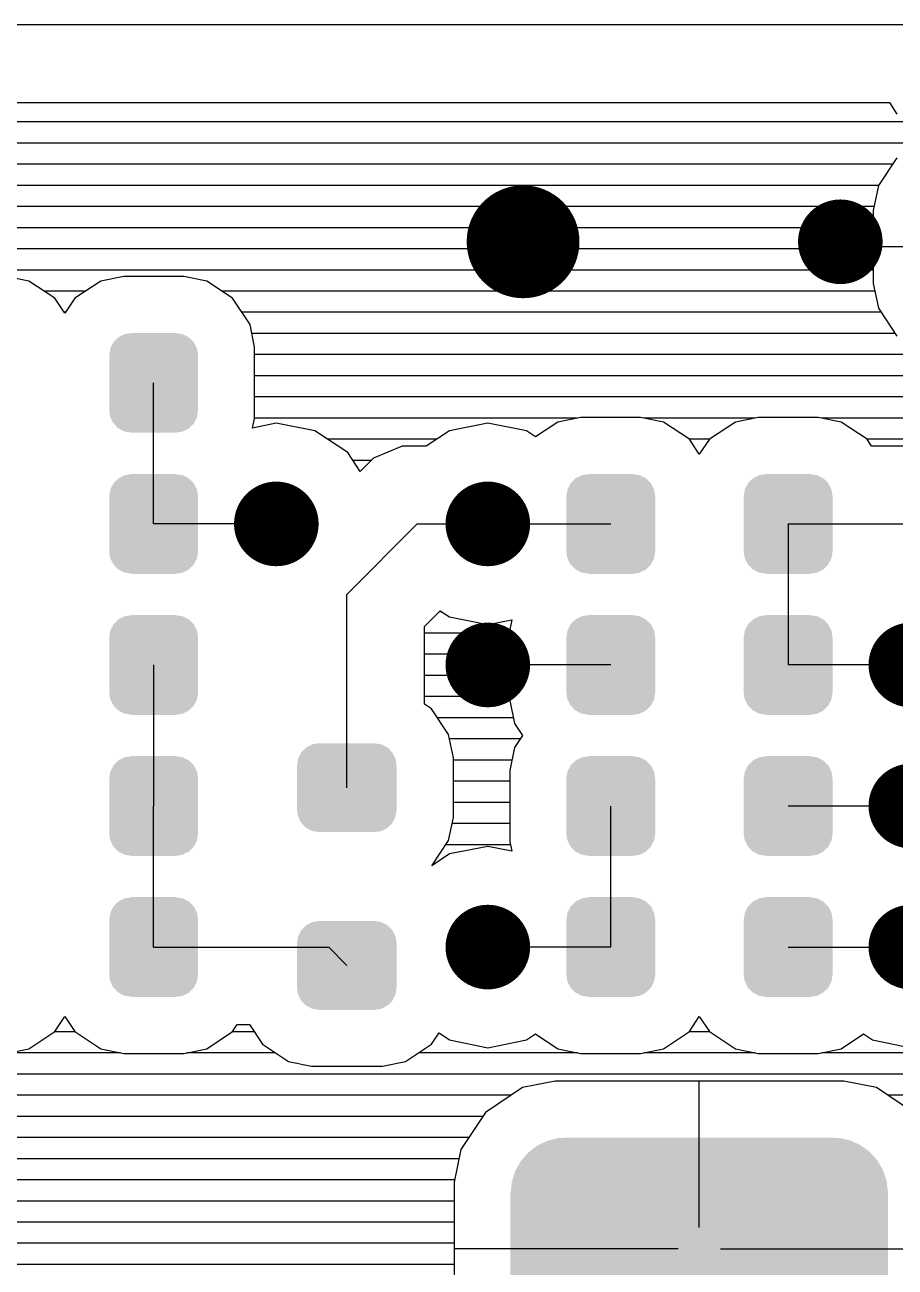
# Model space of a CAD drawing. Extents: x 295 to 953, y 10 to 290.
# Drawn here: x 745.86 to 766.24, y 137.51 to 166.59 of the extents above; entities that cross this region are included whole.
import ezdxf

# ---------------------------------------------------------------- set-up
doc = ezdxf.new("R2010")
doc.units = 0
doc.header["$LTSCALE"] = 5
doc.header["$MEASUREMENT"] = 0
doc.layers.get('0').update_dxf_attribs({"linetype": 'CONTINUOUS', "lineweight": 25})
doc.layers.add('DV-DPO-A6_BOT', color=7, linetype='CONTINUOUS')

msp = doc.modelspace()

# ---------------------------------------------------------------- linework, layer by layer
for points, const_width in [([(758.185, 161.508, -1), (756.864, 161.508, -1)], 1.321), ([(765.449, 161.508, -1), (764.459, 161.508, -1)], 0.991), ([(752.241, 154.904, -1), (751.251, 154.904, -1)], 0.991), ([(757.194, 154.904, -1), (756.204, 154.904, -1)], 0.991), ([(757.194, 151.602, -1), (756.204, 151.602, -1)], 0.991), ([(767.1, 151.602, -1), (766.11, 151.602, -1)], 0.991), ([(767.1, 148.3, -1), (766.11, 148.3, -1)], 0.991), ([(757.194, 144.998, -1), (756.204, 144.998, -1)], 0.991), ([(767.1, 144.998, -1), (766.11, 144.998, -1)], 0.991)]:
    msp.add_lwpolyline(points, format="xyb", close=True, dxfattribs=dict(const_width=const_width))
for points in [[(749.524, 159.35), (749.395, 159.37), (748.206, 159.35), (748.351, 159.37)], [(749.395, 159.37), (749.395, 159.375), (748.351, 159.37), (748.351, 159.375)], [(749.883, 159.019), (749.819, 159.15), (747.861, 159.019), (747.93, 159.15)], [(749.819, 159.15), (749.805, 159.165), (747.93, 159.15), (747.938, 159.165)], [(749.805, 159.165), (749.704, 159.268), (747.938, 159.165), (748.046, 159.268)], [(749.704, 159.268), (749.683, 159.279), (748.046, 159.268), (748.057, 159.279)], [(749.683, 159.279), (749.558, 159.344), (748.057, 159.279), (748.195, 159.344)], [(749.558, 159.344), (749.524, 159.35), (748.195, 159.344), (748.206, 159.35)], [(749.913, 158.856), (749.891, 159.001), (747.833, 158.856), (747.858, 159.001)], [(749.913, 158.853), (749.913, 158.856), (747.833, 158.853), (747.833, 158.856)], [(749.913, 157.559), (749.913, 158.853), (747.833, 157.559), (747.833, 158.853)], [(749.891, 159.001), (749.883, 159.019), (747.858, 159.001), (747.861, 159.019)], [(749.913, 157.555), (749.913, 157.559), (747.833, 157.555), (747.833, 157.559)], [(749.889, 157.41), (749.913, 157.555), (747.855, 157.41), (747.833, 157.555)], [(749.886, 157.393), (749.889, 157.41), (747.863, 157.393), (747.855, 157.41)], [(749.816, 157.262), (749.886, 157.393), (747.927, 157.262), (747.863, 157.393)], [(749.808, 157.247), (749.816, 157.262), (747.942, 157.247), (747.927, 157.262)], [(749.7, 157.144), (749.808, 157.247), (748.042, 157.144), (747.942, 157.247)], [(749.689, 157.133), (749.7, 157.144), (748.063, 157.133), (748.042, 157.144)], [(749.552, 157.067), (749.689, 157.133), (748.189, 157.067), (748.063, 157.133)], [(749.54, 157.062), (749.552, 157.067), (748.222, 157.062), (748.189, 157.067)], [(749.395, 157.041), (749.54, 157.062), (748.351, 157.041), (748.222, 157.062)], [(749.395, 157.037), (749.395, 157.041), (748.351, 157.037), (748.351, 157.041)], [(749.805, 155.863), (749.704, 155.966), (747.938, 155.863), (748.046, 155.966)], [(749.704, 155.966), (749.683, 155.977), (748.046, 155.966), (748.057, 155.977)], [(749.683, 155.977), (749.558, 156.042), (748.057, 155.977), (748.195, 156.042)], [(749.558, 156.042), (749.524, 156.048), (748.195, 156.042), (748.206, 156.048)], [(749.524, 156.048), (749.395, 156.068), (748.206, 156.048), (748.351, 156.068)], [(749.395, 156.068), (749.395, 156.073), (748.351, 156.068), (748.351, 156.073)], [(760.51, 155.863), (760.409, 155.966), (758.643, 155.863), (758.751, 155.966)], [(760.409, 155.966), (760.389, 155.977), (758.751, 155.966), (758.762, 155.977)], [(760.389, 155.977), (760.263, 156.042), (758.762, 155.977), (758.9, 156.042)], [(760.263, 156.042), (760.229, 156.048), (758.9, 156.042), (758.911, 156.048)], [(760.229, 156.048), (760.1, 156.068), (758.911, 156.048), (759.056, 156.068)], [(760.1, 156.068), (760.1, 156.073), (759.056, 156.068), (759.056, 156.073)], [(764.664, 155.863), (764.563, 155.966), (762.797, 155.863), (762.905, 155.966)], [(764.563, 155.966), (764.542, 155.977), (762.905, 155.966), (762.916, 155.977)], [(764.542, 155.977), (764.417, 156.042), (762.916, 155.977), (763.054, 156.042)], [(764.417, 156.042), (764.383, 156.048), (763.054, 156.042), (763.065, 156.048)], [(764.383, 156.048), (764.254, 156.068), (763.065, 156.048), (763.21, 156.068)], [(764.254, 156.068), (764.254, 156.073), (763.21, 156.068), (763.21, 156.073)], [(749.913, 155.554), (749.891, 155.699), (747.833, 155.554), (747.858, 155.699)], [(749.891, 155.699), (749.883, 155.717), (747.858, 155.699), (747.861, 155.717)], [(749.883, 155.717), (749.819, 155.848), (747.861, 155.717), (747.93, 155.848)], [(749.819, 155.848), (749.805, 155.863), (747.93, 155.848), (747.938, 155.863)], [(760.618, 155.554), (760.596, 155.699), (758.538, 155.554), (758.563, 155.699)], [(760.596, 155.699), (760.588, 155.717), (758.563, 155.699), (758.566, 155.717)], [(760.588, 155.717), (760.524, 155.848), (758.566, 155.717), (758.635, 155.848)], [(760.524, 155.848), (760.51, 155.863), (758.635, 155.848), (758.643, 155.863)], [(764.772, 155.554), (764.75, 155.699), (762.692, 155.554), (762.717, 155.699)], [(764.75, 155.699), (764.742, 155.717), (762.717, 155.699), (762.72, 155.717)], [(764.742, 155.717), (764.678, 155.848), (762.72, 155.717), (762.789, 155.848)], [(764.678, 155.848), (764.664, 155.863), (762.789, 155.848), (762.797, 155.863)], [(749.913, 155.551), (749.913, 155.554), (747.833, 155.551), (747.833, 155.554)], [(749.913, 154.257), (749.913, 155.551), (747.833, 154.257), (747.833, 155.551)], [(760.618, 155.551), (760.618, 155.554), (758.538, 155.551), (758.538, 155.554)], [(760.618, 154.257), (760.618, 155.551), (758.538, 154.257), (758.538, 155.551)], [(764.772, 155.551), (764.772, 155.554), (762.692, 155.551), (762.692, 155.554)], [(764.772, 154.257), (764.772, 155.551), (762.692, 154.257), (762.692, 155.551)], [(749.913, 154.253), (749.913, 154.257), (747.833, 154.253), (747.833, 154.257)], [(749.889, 154.108), (749.913, 154.253), (747.855, 154.108), (747.833, 154.253)], [(760.618, 154.253), (760.618, 154.257), (758.538, 154.253), (758.538, 154.257)], [(760.594, 154.108), (760.618, 154.253), (758.56, 154.108), (758.538, 154.253)], [(764.772, 154.253), (764.772, 154.257), (762.692, 154.253), (762.692, 154.257)], [(764.748, 154.108), (764.772, 154.253), (762.714, 154.108), (762.692, 154.253)], [(749.886, 154.091), (749.889, 154.108), (747.863, 154.091), (747.855, 154.108)], [(749.816, 153.96), (749.886, 154.091), (747.927, 153.96), (747.863, 154.091)], [(749.808, 153.945), (749.816, 153.96), (747.942, 153.945), (747.927, 153.96)], [(749.7, 153.842), (749.808, 153.945), (748.042, 153.842), (747.942, 153.945)], [(749.689, 153.831), (749.7, 153.842), (748.063, 153.831), (748.042, 153.842)], [(760.591, 154.091), (760.594, 154.108), (758.569, 154.091), (758.56, 154.108)], [(760.521, 153.96), (760.591, 154.091), (758.632, 153.96), (758.569, 154.091)], [(760.513, 153.945), (760.521, 153.96), (758.647, 153.945), (758.632, 153.96)], [(760.405, 153.842), (760.513, 153.945), (758.747, 153.842), (758.647, 153.945)], [(760.394, 153.831), (760.405, 153.842), (758.768, 153.831), (758.747, 153.842)], [(764.745, 154.091), (764.748, 154.108), (762.722, 154.091), (762.714, 154.108)], [(764.675, 153.96), (764.745, 154.091), (762.786, 153.96), (762.722, 154.091)], [(764.667, 153.945), (764.675, 153.96), (762.801, 153.945), (762.786, 153.96)], [(764.559, 153.842), (764.667, 153.945), (762.901, 153.842), (762.801, 153.945)], [(764.548, 153.831), (764.559, 153.842), (762.922, 153.831), (762.901, 153.842)], [(749.552, 153.765), (749.689, 153.831), (748.189, 153.765), (748.063, 153.831)], [(749.54, 153.76), (749.552, 153.765), (748.222, 153.76), (748.189, 153.765)], [(749.395, 153.739), (749.54, 153.76), (748.351, 153.739), (748.222, 153.76)], [(749.395, 153.735), (749.395, 153.739), (748.351, 153.735), (748.351, 153.739)], [(760.257, 153.765), (760.394, 153.831), (758.894, 153.765), (758.768, 153.831)], [(760.245, 153.76), (760.257, 153.765), (758.927, 153.76), (758.894, 153.765)], [(760.1, 153.739), (760.245, 153.76), (759.056, 153.739), (758.927, 153.76)], [(760.1, 153.735), (760.1, 153.739), (759.056, 153.735), (759.056, 153.739)], [(764.411, 153.765), (764.548, 153.831), (763.048, 153.765), (762.922, 153.831)], [(764.399, 153.76), (764.411, 153.765), (763.081, 153.76), (763.048, 153.765)], [(764.254, 153.739), (764.399, 153.76), (763.21, 153.739), (763.081, 153.76)], [(764.254, 153.735), (764.254, 153.739), (763.21, 153.735), (763.21, 153.739)], [(749.704, 152.664), (749.683, 152.675), (748.046, 152.664), (748.057, 152.675)], [(749.683, 152.675), (749.558, 152.74), (748.057, 152.675), (748.195, 152.74)], [(749.558, 152.74), (749.524, 152.746), (748.195, 152.74), (748.206, 152.746)], [(749.524, 152.746), (749.395, 152.766), (748.206, 152.746), (748.351, 152.766)], [(749.395, 152.766), (749.395, 152.771), (748.351, 152.766), (748.351, 152.771)], [(760.409, 152.664), (760.389, 152.675), (758.751, 152.664), (758.762, 152.675)], [(760.389, 152.675), (760.263, 152.74), (758.762, 152.675), (758.9, 152.74)], [(760.263, 152.74), (760.229, 152.746), (758.9, 152.74), (758.911, 152.746)], [(760.229, 152.746), (760.1, 152.766), (758.911, 152.746), (759.056, 152.766)], [(760.1, 152.766), (760.1, 152.771), (759.056, 152.766), (759.056, 152.771)], [(764.563, 152.664), (764.542, 152.675), (762.905, 152.664), (762.916, 152.675)], [(764.542, 152.675), (764.417, 152.74), (762.916, 152.675), (763.054, 152.74)], [(764.417, 152.74), (764.383, 152.746), (763.054, 152.74), (763.065, 152.746)], [(764.383, 152.746), (764.254, 152.766), (763.065, 152.746), (763.21, 152.766)], [(764.254, 152.766), (764.254, 152.771), (763.21, 152.766), (763.21, 152.771)], [(749.913, 152.252), (749.891, 152.397), (747.833, 152.252), (747.858, 152.397)], [(749.891, 152.397), (749.883, 152.415), (747.858, 152.397), (747.861, 152.415)], [(749.883, 152.415), (749.819, 152.546), (747.861, 152.415), (747.93, 152.546)], [(749.819, 152.546), (749.805, 152.561), (747.93, 152.546), (747.938, 152.561)], [(749.805, 152.561), (749.704, 152.664), (747.938, 152.561), (748.046, 152.664)], [(760.618, 152.252), (760.596, 152.397), (758.538, 152.252), (758.563, 152.397)], [(760.596, 152.397), (760.588, 152.415), (758.563, 152.397), (758.566, 152.415)], [(760.588, 152.415), (760.524, 152.546), (758.566, 152.415), (758.635, 152.546)], [(760.524, 152.546), (760.51, 152.561), (758.635, 152.546), (758.643, 152.561)], [(760.51, 152.561), (760.409, 152.664), (758.643, 152.561), (758.751, 152.664)], [(764.772, 152.252), (764.75, 152.397), (762.692, 152.252), (762.717, 152.397)], [(764.75, 152.397), (764.742, 152.415), (762.717, 152.397), (762.72, 152.415)], [(764.742, 152.415), (764.678, 152.546), (762.72, 152.415), (762.789, 152.546)], [(764.678, 152.546), (764.664, 152.561), (762.789, 152.546), (762.797, 152.561)], [(764.664, 152.561), (764.563, 152.664), (762.797, 152.561), (762.905, 152.664)], [(749.913, 152.249), (749.913, 152.252), (747.833, 152.249), (747.833, 152.252)], [(749.913, 150.955), (749.913, 152.249), (747.833, 150.955), (747.833, 152.249)], [(760.618, 152.249), (760.618, 152.252), (758.538, 152.249), (758.538, 152.252)], [(760.618, 150.955), (760.618, 152.249), (758.538, 150.955), (758.538, 152.249)], [(764.772, 152.249), (764.772, 152.252), (762.692, 152.249), (762.692, 152.252)], [(764.772, 150.955), (764.772, 152.249), (762.692, 150.955), (762.692, 152.249)], [(749.913, 150.951), (749.913, 150.955), (747.833, 150.951), (747.833, 150.955)], [(749.889, 150.806), (749.913, 150.951), (747.855, 150.806), (747.833, 150.951)], [(760.618, 150.951), (760.618, 150.955), (758.538, 150.951), (758.538, 150.955)], [(760.594, 150.806), (760.618, 150.951), (758.56, 150.806), (758.538, 150.951)], [(764.772, 150.951), (764.772, 150.955), (762.692, 150.951), (762.692, 150.955)], [(764.748, 150.806), (764.772, 150.951), (762.714, 150.806), (762.692, 150.951)], [(749.886, 150.789), (749.889, 150.806), (747.863, 150.789), (747.855, 150.806)], [(749.816, 150.658), (749.886, 150.789), (747.927, 150.658), (747.863, 150.789)], [(749.808, 150.643), (749.816, 150.658), (747.942, 150.643), (747.927, 150.658)], [(749.7, 150.54), (749.808, 150.643), (748.042, 150.54), (747.942, 150.643)], [(760.591, 150.789), (760.594, 150.806), (758.569, 150.789), (758.56, 150.806)], [(760.521, 150.658), (760.591, 150.789), (758.632, 150.658), (758.569, 150.789)], [(760.513, 150.643), (760.521, 150.658), (758.647, 150.643), (758.632, 150.658)], [(760.405, 150.54), (760.513, 150.643), (758.747, 150.54), (758.647, 150.643)], [(764.745, 150.789), (764.748, 150.806), (762.722, 150.789), (762.714, 150.806)], [(764.675, 150.658), (764.745, 150.789), (762.786, 150.658), (762.722, 150.789)], [(764.667, 150.643), (764.675, 150.658), (762.801, 150.643), (762.786, 150.658)], [(764.559, 150.54), (764.667, 150.643), (762.901, 150.54), (762.801, 150.643)], [(749.689, 150.529), (749.7, 150.54), (748.063, 150.529), (748.042, 150.54)], [(749.552, 150.463), (749.689, 150.529), (748.189, 150.463), (748.063, 150.529)], [(749.54, 150.458), (749.552, 150.463), (748.222, 150.458), (748.189, 150.463)], [(749.395, 150.437), (749.54, 150.458), (748.351, 150.437), (748.222, 150.458)], [(749.395, 150.433), (749.395, 150.437), (748.351, 150.433), (748.351, 150.437)], [(760.394, 150.529), (760.405, 150.54), (758.768, 150.529), (758.747, 150.54)], [(760.257, 150.463), (760.394, 150.529), (758.894, 150.463), (758.768, 150.529)], [(760.245, 150.458), (760.257, 150.463), (758.927, 150.458), (758.894, 150.463)], [(760.1, 150.437), (760.245, 150.458), (759.056, 150.437), (758.927, 150.458)], [(760.1, 150.433), (760.1, 150.437), (759.056, 150.433), (759.056, 150.437)], [(764.548, 150.529), (764.559, 150.54), (762.922, 150.529), (762.901, 150.54)], [(764.411, 150.463), (764.548, 150.529), (763.048, 150.463), (762.922, 150.529)], [(764.399, 150.458), (764.411, 150.463), (763.081, 150.458), (763.048, 150.463)], [(764.254, 150.437), (764.399, 150.458), (763.21, 150.437), (763.081, 150.458)], [(764.254, 150.433), (764.254, 150.437), (763.21, 150.433), (763.21, 150.437)], [(754.179, 149.747), (754.047, 149.769), (752.6, 149.747), (752.746, 149.769)], [(754.533, 149.414), (754.47, 149.546), (752.257, 149.414), (752.326, 149.546)], [(754.47, 149.546), (754.457, 149.56), (752.326, 149.546), (752.334, 149.56)], [(754.457, 149.56), (754.356, 149.665), (752.334, 149.56), (752.441, 149.665)], [(754.356, 149.665), (754.337, 149.675), (752.441, 149.665), (752.452, 149.675)], [(754.337, 149.675), (754.21, 149.742), (752.452, 149.675), (752.589, 149.742)], [(754.21, 149.742), (754.179, 149.747), (752.589, 149.742), (752.6, 149.747)], [(749.883, 149.113), (749.819, 149.244), (747.861, 149.113), (747.93, 149.244)], [(749.819, 149.244), (749.805, 149.259), (747.93, 149.244), (747.938, 149.259)], [(749.805, 149.259), (749.704, 149.362), (747.938, 149.259), (748.046, 149.362)], [(749.704, 149.362), (749.683, 149.373), (748.046, 149.362), (748.057, 149.373)], [(749.683, 149.373), (749.558, 149.438), (748.057, 149.373), (748.195, 149.438)], [(749.558, 149.438), (749.524, 149.444), (748.195, 149.438), (748.206, 149.444)], [(749.524, 149.444), (749.395, 149.464), (748.206, 149.444), (748.351, 149.464)], [(749.395, 149.464), (749.395, 149.469), (748.351, 149.464), (748.351, 149.469)], [(754.566, 148.207), (754.566, 149.251), (752.228, 148.207), (752.228, 149.251)], [(754.562, 149.251), (754.541, 149.397), (752.231, 149.251), (752.255, 149.397)], [(754.541, 149.397), (754.533, 149.414), (752.255, 149.397), (752.257, 149.414)], [(760.588, 149.113), (760.524, 149.244), (758.566, 149.113), (758.635, 149.244)], [(760.524, 149.244), (760.51, 149.259), (758.635, 149.244), (758.643, 149.259)], [(760.51, 149.259), (760.409, 149.362), (758.643, 149.259), (758.751, 149.362)], [(760.409, 149.362), (760.389, 149.373), (758.751, 149.362), (758.762, 149.373)], [(760.389, 149.373), (760.263, 149.438), (758.762, 149.373), (758.9, 149.438)], [(760.263, 149.438), (760.229, 149.444), (758.9, 149.438), (758.911, 149.444)], [(760.229, 149.444), (760.1, 149.464), (758.911, 149.444), (759.056, 149.464)], [(760.1, 149.464), (760.1, 149.469), (759.056, 149.464), (759.056, 149.469)], [(764.742, 149.113), (764.678, 149.244), (762.72, 149.113), (762.789, 149.244)], [(764.678, 149.244), (764.664, 149.259), (762.789, 149.244), (762.797, 149.259)], [(764.664, 149.259), (764.563, 149.362), (762.797, 149.259), (762.905, 149.362)], [(764.563, 149.362), (764.542, 149.373), (762.905, 149.362), (762.916, 149.373)], [(764.542, 149.373), (764.417, 149.438), (762.916, 149.373), (763.054, 149.438)], [(764.417, 149.438), (764.383, 149.444), (763.054, 149.438), (763.065, 149.444)], [(764.383, 149.444), (764.254, 149.464), (763.065, 149.444), (763.21, 149.464)], [(764.254, 149.464), (764.254, 149.469), (763.21, 149.464), (763.21, 149.469)], [(749.913, 148.95), (749.891, 149.095), (747.833, 148.95), (747.858, 149.095)], [(749.913, 148.947), (749.913, 148.95), (747.833, 148.947), (747.833, 148.95)], [(749.913, 147.653), (749.913, 148.947), (747.833, 147.653), (747.833, 148.947)], [(749.891, 149.095), (749.883, 149.113), (747.858, 149.095), (747.861, 149.113)], [(760.618, 148.95), (760.596, 149.095), (758.538, 148.95), (758.563, 149.095)], [(760.618, 148.947), (760.618, 148.95), (758.538, 148.947), (758.538, 148.95)], [(760.618, 147.653), (760.618, 148.947), (758.538, 147.653), (758.538, 148.947)], [(760.596, 149.095), (760.588, 149.113), (758.563, 149.095), (758.566, 149.113)], [(764.772, 148.95), (764.75, 149.095), (762.692, 148.95), (762.717, 149.095)], [(764.772, 148.947), (764.772, 148.95), (762.692, 148.947), (762.692, 148.95)], [(764.772, 147.653), (764.772, 148.947), (762.692, 147.653), (762.692, 148.947)], [(764.75, 149.095), (764.742, 149.113), (762.717, 149.095), (762.72, 149.113)], [(754.539, 148.061), (754.562, 148.207), (752.252, 148.061), (752.231, 148.207)], [(754.536, 148.044), (754.539, 148.061), (752.26, 148.044), (752.252, 148.061)], [(754.467, 147.912), (754.536, 148.044), (752.323, 147.912), (752.26, 148.044)], [(754.46, 147.898), (754.467, 147.912), (752.337, 147.898), (752.323, 147.912)], [(754.352, 147.793), (754.46, 147.898), (752.438, 147.793), (752.337, 147.898)], [(754.342, 147.783), (754.352, 147.793), (752.457, 147.783), (752.438, 147.793)], [(754.204, 147.716), (754.342, 147.783), (752.584, 147.716), (752.457, 147.783)], [(749.913, 147.649), (749.913, 147.653), (747.833, 147.649), (747.833, 147.653)], [(749.889, 147.504), (749.913, 147.649), (747.855, 147.504), (747.833, 147.649)], [(749.886, 147.487), (749.889, 147.504), (747.863, 147.487), (747.855, 147.504)], [(749.816, 147.356), (749.886, 147.487), (747.927, 147.356), (747.863, 147.487)], [(754.193, 147.711), (754.204, 147.716), (752.615, 147.711), (752.584, 147.716)], [(754.047, 147.689), (754.193, 147.711), (752.746, 147.689), (752.615, 147.711)], [(760.618, 147.649), (760.618, 147.653), (758.538, 147.649), (758.538, 147.653)], [(760.594, 147.504), (760.618, 147.649), (758.56, 147.504), (758.538, 147.649)], [(760.591, 147.487), (760.594, 147.504), (758.569, 147.487), (758.56, 147.504)], [(760.521, 147.356), (760.591, 147.487), (758.632, 147.356), (758.569, 147.487)], [(764.772, 147.649), (764.772, 147.653), (762.692, 147.649), (762.692, 147.653)], [(764.748, 147.504), (764.772, 147.649), (762.714, 147.504), (762.692, 147.649)], [(764.745, 147.487), (764.748, 147.504), (762.722, 147.487), (762.714, 147.504)], [(764.675, 147.356), (764.745, 147.487), (762.786, 147.356), (762.722, 147.487)], [(749.808, 147.341), (749.816, 147.356), (747.942, 147.341), (747.927, 147.356)], [(749.7, 147.238), (749.808, 147.341), (748.042, 147.238), (747.942, 147.341)], [(749.689, 147.227), (749.7, 147.238), (748.063, 147.227), (748.042, 147.238)], [(749.552, 147.161), (749.689, 147.227), (748.189, 147.161), (748.063, 147.227)], [(749.54, 147.156), (749.552, 147.161), (748.222, 147.156), (748.189, 147.161)], [(749.395, 147.135), (749.54, 147.156), (748.351, 147.135), (748.222, 147.156)], [(760.513, 147.341), (760.521, 147.356), (758.647, 147.341), (758.632, 147.356)], [(760.405, 147.238), (760.513, 147.341), (758.747, 147.238), (758.647, 147.341)], [(760.394, 147.227), (760.405, 147.238), (758.768, 147.227), (758.747, 147.238)], [(760.257, 147.161), (760.394, 147.227), (758.894, 147.161), (758.768, 147.227)], [(760.245, 147.156), (760.257, 147.161), (758.927, 147.156), (758.894, 147.161)], [(760.1, 147.135), (760.245, 147.156), (759.056, 147.135), (758.927, 147.156)], [(764.667, 147.341), (764.675, 147.356), (762.801, 147.341), (762.786, 147.356)], [(764.559, 147.238), (764.667, 147.341), (762.901, 147.238), (762.801, 147.341)], [(764.548, 147.227), (764.559, 147.238), (762.922, 147.227), (762.901, 147.238)], [(764.411, 147.161), (764.548, 147.227), (763.048, 147.161), (762.922, 147.227)], [(764.399, 147.156), (764.411, 147.161), (763.081, 147.156), (763.048, 147.161)], [(764.254, 147.135), (764.399, 147.156), (763.21, 147.135), (763.081, 147.156)], [(749.395, 147.131), (749.395, 147.135), (748.351, 147.131), (748.351, 147.135)], [(760.1, 147.131), (760.1, 147.135), (759.056, 147.131), (759.056, 147.135)], [(764.254, 147.131), (764.254, 147.135), (763.21, 147.131), (763.21, 147.135)], [(749.805, 145.957), (749.704, 146.06), (747.938, 145.957), (748.046, 146.06)], [(749.704, 146.06), (749.683, 146.071), (748.046, 146.06), (748.057, 146.071)], [(749.683, 146.071), (749.558, 146.136), (748.057, 146.071), (748.195, 146.136)], [(749.558, 146.136), (749.524, 146.142), (748.195, 146.136), (748.206, 146.142)], [(749.524, 146.142), (749.395, 146.162), (748.206, 146.142), (748.351, 146.162)], [(749.395, 146.162), (749.395, 146.167), (748.351, 146.162), (748.351, 146.167)], [(760.51, 145.957), (760.409, 146.06), (758.643, 145.957), (758.751, 146.06)], [(760.409, 146.06), (760.389, 146.071), (758.751, 146.06), (758.762, 146.071)], [(760.389, 146.071), (760.263, 146.136), (758.762, 146.071), (758.9, 146.136)], [(760.263, 146.136), (760.229, 146.142), (758.9, 146.136), (758.911, 146.142)], [(760.229, 146.142), (760.1, 146.162), (758.911, 146.142), (759.056, 146.162)], [(760.1, 146.162), (760.1, 146.167), (759.056, 146.162), (759.056, 146.167)], [(764.664, 145.957), (764.563, 146.06), (762.797, 145.957), (762.905, 146.06)], [(764.563, 146.06), (764.542, 146.071), (762.905, 146.06), (762.916, 146.071)], [(764.542, 146.071), (764.417, 146.136), (762.916, 146.071), (763.054, 146.136)], [(764.417, 146.136), (764.383, 146.142), (763.054, 146.136), (763.065, 146.142)], [(764.383, 146.142), (764.254, 146.162), (763.065, 146.142), (763.21, 146.162)], [(764.254, 146.162), (764.254, 146.167), (763.21, 146.162), (763.21, 146.167)], [(749.913, 145.648), (749.891, 145.793), (747.833, 145.648), (747.858, 145.793)], [(749.891, 145.793), (749.883, 145.811), (747.858, 145.793), (747.861, 145.811)], [(749.883, 145.811), (749.819, 145.942), (747.861, 145.811), (747.93, 145.942)], [(749.819, 145.942), (749.805, 145.957), (747.93, 145.942), (747.938, 145.957)], [(760.618, 145.648), (760.596, 145.793), (758.538, 145.648), (758.563, 145.793)], [(760.596, 145.793), (760.588, 145.811), (758.563, 145.793), (758.566, 145.811)], [(760.588, 145.811), (760.524, 145.942), (758.566, 145.811), (758.635, 145.942)], [(760.524, 145.942), (760.51, 145.957), (758.635, 145.942), (758.643, 145.957)], [(764.772, 145.648), (764.75, 145.793), (762.692, 145.648), (762.717, 145.793)], [(764.75, 145.793), (764.742, 145.811), (762.717, 145.793), (762.72, 145.811)], [(764.742, 145.811), (764.678, 145.942), (762.72, 145.811), (762.789, 145.942)], [(764.678, 145.942), (764.664, 145.957), (762.789, 145.942), (762.797, 145.957)], [(749.913, 145.645), (749.913, 145.648), (747.833, 145.645), (747.833, 145.648)], [(749.913, 144.351), (749.913, 145.645), (747.833, 144.351), (747.833, 145.645)], [(754.457, 145.4), (754.356, 145.504), (752.334, 145.4), (752.441, 145.504)], [(754.356, 145.504), (754.337, 145.515), (752.441, 145.504), (752.452, 145.515)], [(754.337, 145.515), (754.21, 145.581), (752.452, 145.515), (752.589, 145.581)], [(754.21, 145.581), (754.179, 145.587), (752.589, 145.581), (752.6, 145.587)], [(754.179, 145.587), (754.047, 145.609), (752.6, 145.587), (752.746, 145.609)], [(760.618, 145.645), (760.618, 145.648), (758.538, 145.645), (758.538, 145.648)], [(760.618, 144.351), (760.618, 145.645), (758.538, 144.351), (758.538, 145.645)], [(764.772, 145.645), (764.772, 145.648), (762.692, 145.645), (762.692, 145.648)], [(764.772, 144.351), (764.772, 145.645), (762.692, 144.351), (762.692, 145.645)], [(754.562, 145.09), (754.541, 145.237), (752.231, 145.09), (752.255, 145.237)], [(754.541, 145.237), (754.533, 145.253), (752.255, 145.237), (752.257, 145.253)], [(754.533, 145.253), (754.47, 145.385), (752.257, 145.253), (752.326, 145.385)], [(754.47, 145.385), (754.457, 145.4), (752.326, 145.385), (752.334, 145.4)], [(754.566, 144.047), (754.566, 145.09), (752.228, 144.047), (752.228, 145.09)], [(749.913, 144.347), (749.913, 144.351), (747.833, 144.347), (747.833, 144.351)], [(749.889, 144.202), (749.913, 144.347), (747.855, 144.202), (747.833, 144.347)], [(760.618, 144.347), (760.618, 144.351), (758.538, 144.347), (758.538, 144.351)], [(760.594, 144.202), (760.618, 144.347), (758.56, 144.202), (758.538, 144.347)], [(764.772, 144.347), (764.772, 144.351), (762.692, 144.347), (762.692, 144.351)], [(764.748, 144.202), (764.772, 144.347), (762.714, 144.202), (762.692, 144.347)], [(749.886, 144.185), (749.889, 144.202), (747.863, 144.185), (747.855, 144.202)], [(749.816, 144.054), (749.886, 144.185), (747.927, 144.054), (747.863, 144.185)], [(749.808, 144.039), (749.816, 144.054), (747.942, 144.039), (747.927, 144.054)], [(749.7, 143.936), (749.808, 144.039), (748.042, 143.936), (747.942, 144.039)], [(754.539, 143.901), (754.562, 144.047), (752.252, 143.901), (752.231, 144.047)], [(760.591, 144.185), (760.594, 144.202), (758.569, 144.185), (758.56, 144.202)], [(760.521, 144.054), (760.591, 144.185), (758.632, 144.054), (758.569, 144.185)], [(760.513, 144.039), (760.521, 144.054), (758.647, 144.039), (758.632, 144.054)], [(760.405, 143.936), (760.513, 144.039), (758.747, 143.936), (758.647, 144.039)], [(764.745, 144.185), (764.748, 144.202), (762.722, 144.185), (762.714, 144.202)], [(764.675, 144.054), (764.745, 144.185), (762.786, 144.054), (762.722, 144.185)], [(764.667, 144.039), (764.675, 144.054), (762.801, 144.039), (762.786, 144.054)], [(764.559, 143.936), (764.667, 144.039), (762.901, 143.936), (762.801, 144.039)], [(749.689, 143.925), (749.7, 143.936), (748.063, 143.925), (748.042, 143.936)], [(749.552, 143.859), (749.689, 143.925), (748.189, 143.859), (748.063, 143.925)], [(749.54, 143.854), (749.552, 143.859), (748.222, 143.854), (748.189, 143.859)], [(749.395, 143.833), (749.54, 143.854), (748.351, 143.833), (748.222, 143.854)], [(749.395, 143.829), (749.395, 143.833), (748.351, 143.829), (748.351, 143.833)], [(754.536, 143.884), (754.539, 143.901), (752.26, 143.884), (752.252, 143.901)], [(754.467, 143.752), (754.536, 143.884), (752.323, 143.752), (752.26, 143.884)], [(754.46, 143.738), (754.467, 143.752), (752.337, 143.738), (752.323, 143.752)], [(754.352, 143.633), (754.46, 143.738), (752.438, 143.633), (752.337, 143.738)], [(760.394, 143.925), (760.405, 143.936), (758.768, 143.925), (758.747, 143.936)], [(760.257, 143.859), (760.394, 143.925), (758.894, 143.859), (758.768, 143.925)], [(760.245, 143.854), (760.257, 143.859), (758.927, 143.854), (758.894, 143.859)], [(760.1, 143.833), (760.245, 143.854), (759.056, 143.833), (758.927, 143.854)], [(760.1, 143.829), (760.1, 143.833), (759.056, 143.829), (759.056, 143.833)], [(764.548, 143.925), (764.559, 143.936), (762.922, 143.925), (762.901, 143.936)], [(764.411, 143.859), (764.548, 143.925), (763.048, 143.859), (762.922, 143.925)], [(764.399, 143.854), (764.411, 143.859), (763.081, 143.854), (763.048, 143.859)], [(764.254, 143.833), (764.399, 143.854), (763.21, 143.833), (763.081, 143.854)], [(764.254, 143.829), (764.254, 143.833), (763.21, 143.829), (763.21, 143.833)], [(754.342, 143.623), (754.352, 143.633), (752.457, 143.623), (752.438, 143.633)], [(754.204, 143.556), (754.342, 143.623), (752.584, 143.556), (752.457, 143.623)], [(754.193, 143.55), (754.204, 143.556), (752.615, 143.55), (752.584, 143.556)], [(754.047, 143.528), (754.193, 143.55), (752.746, 143.528), (752.615, 143.55)], [(765.221, 140.456), (765.193, 140.469), (758.075, 140.456), (758.124, 140.469)], [(765.193, 140.469), (764.961, 140.524), (758.124, 140.469), (758.328, 140.524)], [(764.961, 140.524), (764.938, 140.529), (758.328, 140.524), (758.421, 140.529)], [(764.938, 140.529), (764.676, 140.537), (758.421, 140.529), (758.553, 140.537)], [(758.627, 140.537), (758.589, 140.539), (758.553, 140.537), (758.589, 140.539)], [(765.817, 140.01), (765.665, 140.178), (757.491, 140.01), (757.634, 140.178)], [(765.665, 140.178), (765.641, 140.204), (757.634, 140.178), (757.667, 140.204)], [(765.641, 140.204), (765.458, 140.339), (757.667, 140.204), (757.841, 140.339)], [(765.458, 140.339), (765.431, 140.359), (757.841, 140.339), (757.88, 140.359)], [(765.431, 140.359), (765.221, 140.456), (757.88, 140.359), (758.075, 140.456)], [(765.95, 139.784), (765.835, 139.979), (757.357, 139.784), (757.465, 139.979)], [(765.835, 139.979), (765.817, 140.01), (757.465, 139.979), (757.491, 140.01)], [(766.035, 139.537), (765.962, 139.75), (757.272, 139.537), (757.338, 139.75)], [(765.962, 139.75), (765.95, 139.784), (757.338, 139.75), (757.357, 139.784)], [(766.069, 139.277), (766.04, 139.5), (757.238, 139.277), (757.26, 139.5)], [(766.04, 139.5), (766.035, 139.537), (757.26, 139.5), (757.272, 139.537)], [(766.073, 136.64), (766.073, 139.236), (757.23, 136.64), (757.23, 139.236)], [(766.07, 139.239), (766.069, 139.277), (757.234, 139.239), (757.238, 139.277)], [(766.07, 139.236), (766.07, 139.239), (757.234, 139.236), (757.234, 139.239)]]:
    msp.add_solid(points)
at = {"layer": 'DV-DPO-A6_BOT'}
for p, q in [((768.698, 166.586), (678.587, 166.586)), ((679.34, 164.77), (766.103, 164.77)), ((766.103, 164.77), (766.281, 164.499)), ((766.552, 164.315), (678.884, 164.315)), ((766.803, 163.819), (678.389, 163.819)), ((766.281, 163.476), (765.845, 162.822)), ((766.182, 163.324), (677.893, 163.324)), ((765.852, 162.829), (677.398, 162.829)), ((765.845, 162.822), (765.726, 162.241)), ((765.746, 162.333), (676.903, 162.333)), ((765.726, 162.241), (765.726, 160.53)), ((765.726, 161.838), (676.407, 161.838)), ((765.079, 161.389), (764.954, 161.508)), ((765.726, 161.343), (675.912, 161.343)), ((768.698, 161.389), (765.079, 161.389)), ((768.203, 161.389), (765.726, 161.389)), ((765.726, 160.847), (675.417, 160.847)), ((745.954, 160.59), (745.419, 160.696)), ((746.562, 160.187), (745.954, 160.59)), ((747.638, 160.59), (747.031, 160.187)), ((748.173, 160.696), (747.638, 160.59)), ((749.58, 160.696), (748.173, 160.696)), ((750.115, 160.59), (749.58, 160.696)), ((750.722, 160.187), (750.115, 160.59)), ((765.726, 160.53), (765.845, 159.956)), ((747.282, 160.352), (746.311, 160.352)), ((765.766, 160.352), (750.471, 160.352)), ((746.793, 159.837), (746.562, 160.187)), ((747.031, 160.187), (746.793, 159.837)), ((751.132, 159.573), (750.722, 160.187)), ((765.845, 159.956), (766.281, 159.295)), ((746.813, 159.857), (746.78, 159.857)), ((765.905, 159.857), (750.94, 159.857)), ((751.237, 159.038), (751.132, 159.573)), ((766.235, 159.362), (751.171, 159.362)), ((751.237, 157.374), (751.237, 159.038)), ((766.922, 158.866), (751.237, 158.866)), ((748.873, 154.904), (748.873, 158.206)), ((797.188, 158.371), (751.237, 158.371)), ((797.188, 157.876), (751.237, 157.876)), ((751.191, 157.149), (751.237, 157.374)), ((758.799, 157.38), (751.237, 157.38)), ((758.872, 157.394), (758.337, 157.288)), ((760.278, 157.394), (758.872, 157.394)), ((760.813, 157.288), (760.278, 157.394)), ((762.959, 157.38), (760.351, 157.38)), ((763.032, 157.394), (762.497, 157.288)), ((764.439, 157.394), (763.032, 157.394)), ((764.974, 157.288), (764.439, 157.394)), ((768.236, 157.38), (764.511, 157.38)), ((751.746, 157.261), (751.191, 157.149)), ((752.651, 157.083), (751.746, 157.261)), ((753.417, 156.575), (752.651, 157.083)), ((755.801, 157.083), (755.259, 156.72)), ((756.699, 157.261), (755.801, 157.083)), ((757.604, 157.083), (756.699, 157.261)), ((757.815, 156.944), (757.604, 157.083)), ((758.337, 157.288), (757.815, 156.944)), ((761.421, 156.885), (760.813, 157.288)), ((762.497, 157.288), (761.89, 156.885)), ((765.581, 156.885), (764.974, 157.288)), ((755.504, 156.885), (752.948, 156.885)), ((761.896, 156.885), (761.414, 156.885)), ((761.652, 156.535), (761.421, 156.885)), ((761.89, 156.885), (761.652, 156.535)), ((767.734, 156.885), (765.575, 156.885)), ((765.687, 156.72), (765.581, 156.885)), ((753.707, 156.132), (753.417, 156.575)), ((754.691, 156.72), (754.024, 156.443)), ((755.259, 156.72), (754.691, 156.72)), ((767.628, 156.72), (765.687, 156.72)), ((753.971, 156.39), (753.536, 156.39)), ((754.024, 156.443), (753.707, 156.132)), ((751.746, 154.904), (748.873, 154.904)), ((753.397, 153.253), (755.048, 154.904)), ((755.048, 154.904), (756.699, 154.904)), ((756.699, 154.904), (759.578, 154.904)), ((763.732, 154.904), (769.484, 154.904)), ((763.732, 154.904), (763.732, 151.602)), ((753.397, 148.729), (753.397, 153.253)), ((755.213, 152.5), (755.583, 152.87)), ((755.622, 152.843), (755.563, 152.843)), ((755.583, 152.87), (755.801, 152.731)), ((755.801, 152.731), (756.699, 152.546)), ((755.213, 150.684), (755.213, 152.5)), ((756.699, 152.546), (757.26, 152.658)), ((757.26, 152.658), (757.214, 152.434)), ((757.214, 152.434), (757.214, 150.77)), ((757.214, 152.348), (755.213, 152.348)), ((757.214, 151.853), (755.213, 151.853)), ((748.873, 151.602), (748.873, 148.3)), ((759.578, 151.602), (756.699, 151.602)), ((759.083, 151.602), (757.214, 151.602)), ((766.605, 151.602), (763.732, 151.602)), ((757.214, 151.357), (755.213, 151.357)), ((757.214, 150.862), (755.213, 150.862)), ((755.378, 150.578), (755.213, 150.684)), ((757.214, 150.77), (757.32, 150.235)), ((755.781, 149.971), (755.378, 150.578)), ((757.293, 150.367), (755.517, 150.367)), ((757.32, 150.235), (757.511, 149.951)), ((755.893, 149.429), (755.781, 149.971)), ((757.458, 149.872), (755.801, 149.872)), ((757.511, 149.951), (757.32, 149.667)), ((757.32, 149.667), (757.214, 149.132)), ((755.893, 148.029), (755.893, 149.429)), ((757.26, 149.376), (755.893, 149.376)), ((757.214, 149.132), (757.214, 147.468)), ((757.214, 148.881), (755.893, 148.881)), ((757.214, 148.386), (755.893, 148.386)), ((748.873, 144.998), (748.873, 148.3)), ((755.781, 147.494), (755.893, 148.029)), ((759.578, 144.998), (759.578, 148.3)), ((766.605, 148.3), (763.732, 148.3)), ((757.214, 147.89), (755.867, 147.89)), ((755.391, 146.9), (755.781, 147.494)), ((757.214, 147.468), (757.26, 147.243)), ((755.801, 147.177), (755.391, 146.9)), ((757.227, 147.395), (755.721, 147.395)), ((756.699, 147.355), (755.801, 147.177)), ((757.26, 147.243), (756.699, 147.355)), ((748.873, 144.998), (752.974, 144.998)), ((752.974, 144.998), (753.397, 144.569)), ((759.578, 144.998), (756.699, 144.998)), ((763.732, 144.998), (766.605, 144.998)), ((746.562, 143.023), (746.793, 143.373)), ((746.793, 143.373), (747.031, 143.023)), ((761.421, 143.023), (761.652, 143.373)), ((761.652, 143.373), (761.89, 143.023)), ((750.722, 143.023), (750.828, 143.182)), ((750.828, 143.182), (751.118, 143.182)), ((751.118, 143.182), (751.422, 142.726)), ((745.954, 142.614), (746.562, 143.023)), ((747.037, 143.017), (746.555, 143.017)), ((747.031, 143.023), (747.638, 142.614)), ((750.115, 142.614), (750.722, 143.023)), ((751.224, 143.017), (750.716, 143.017)), ((755.378, 142.726), (755.556, 142.99)), ((755.556, 142.99), (755.801, 142.825)), ((755.801, 142.825), (756.699, 142.64)), ((756.699, 142.64), (757.604, 142.825)), ((757.604, 142.825), (757.815, 142.964)), ((757.815, 142.964), (758.337, 142.614)), ((760.813, 142.614), (761.421, 143.023)), ((761.896, 143.017), (761.414, 143.017)), ((761.89, 143.023), (762.497, 142.614)), ((764.974, 142.614), (765.495, 142.964)), ((765.495, 142.964), (765.707, 142.825)), ((765.707, 142.825), (766.605, 142.64)), ((745.419, 142.508), (745.954, 142.614)), ((748.1, 142.521), (745.492, 142.521)), ((747.638, 142.614), (748.173, 142.508)), ((748.173, 142.508), (749.58, 142.508)), ((749.58, 142.508), (750.115, 142.614)), ((751.726, 142.521), (749.652, 142.521)), ((751.422, 142.726), (752.03, 142.317)), ((754.77, 142.317), (755.378, 142.726)), ((758.799, 142.521), (755.074, 142.521)), ((758.337, 142.614), (758.872, 142.508)), ((758.872, 142.508), (760.278, 142.508)), ((760.278, 142.508), (760.813, 142.614)), ((762.959, 142.521), (760.351, 142.521)), ((762.497, 142.614), (763.032, 142.508)), ((763.032, 142.508), (764.439, 142.508)), ((764.439, 142.508), (764.974, 142.614)), ((767.417, 142.521), (764.511, 142.521)), ((752.03, 142.317), (752.571, 142.211)), ((752.571, 142.211), (754.229, 142.211)), ((754.229, 142.211), (754.77, 142.317)), ((767.457, 142.026), (705.108, 142.026)), ((757.511, 141.709), (756.646, 141.128)), ((758.277, 141.861), (757.511, 141.709)), ((765.033, 141.861), (758.277, 141.861)), ((761.652, 138.433), (761.652, 141.861)), ((765.799, 141.709), (765.033, 141.861)), ((766.664, 141.128), (765.799, 141.709)), ((757.247, 141.531), (704.851, 141.531)), ((767.628, 141.531), (766.063, 141.531)), ((756.646, 141.128), (756.065, 140.263)), ((756.587, 141.035), (704.851, 141.035)), ((756.25, 140.54), (704.844, 140.54)), ((756.065, 140.263), (755.913, 139.497)), ((756.025, 140.045), (704.844, 140.045)), ((755.926, 139.55), (712.366, 139.55)), ((755.913, 139.497), (755.913, 136.38)), ((755.913, 139.054), (713.548, 139.054)), ((755.913, 138.559), (713.964, 138.559)), ((755.913, 138.064), (714.215, 138.064)), ((761.157, 137.938), (755.913, 137.938)), ((762.147, 137.938), (767.397, 137.938)), ((755.913, 137.568), (714.301, 137.568))]:
    msp.add_line(p, q, dxfattribs=at)

doc.saveas('drawing.dxf')
